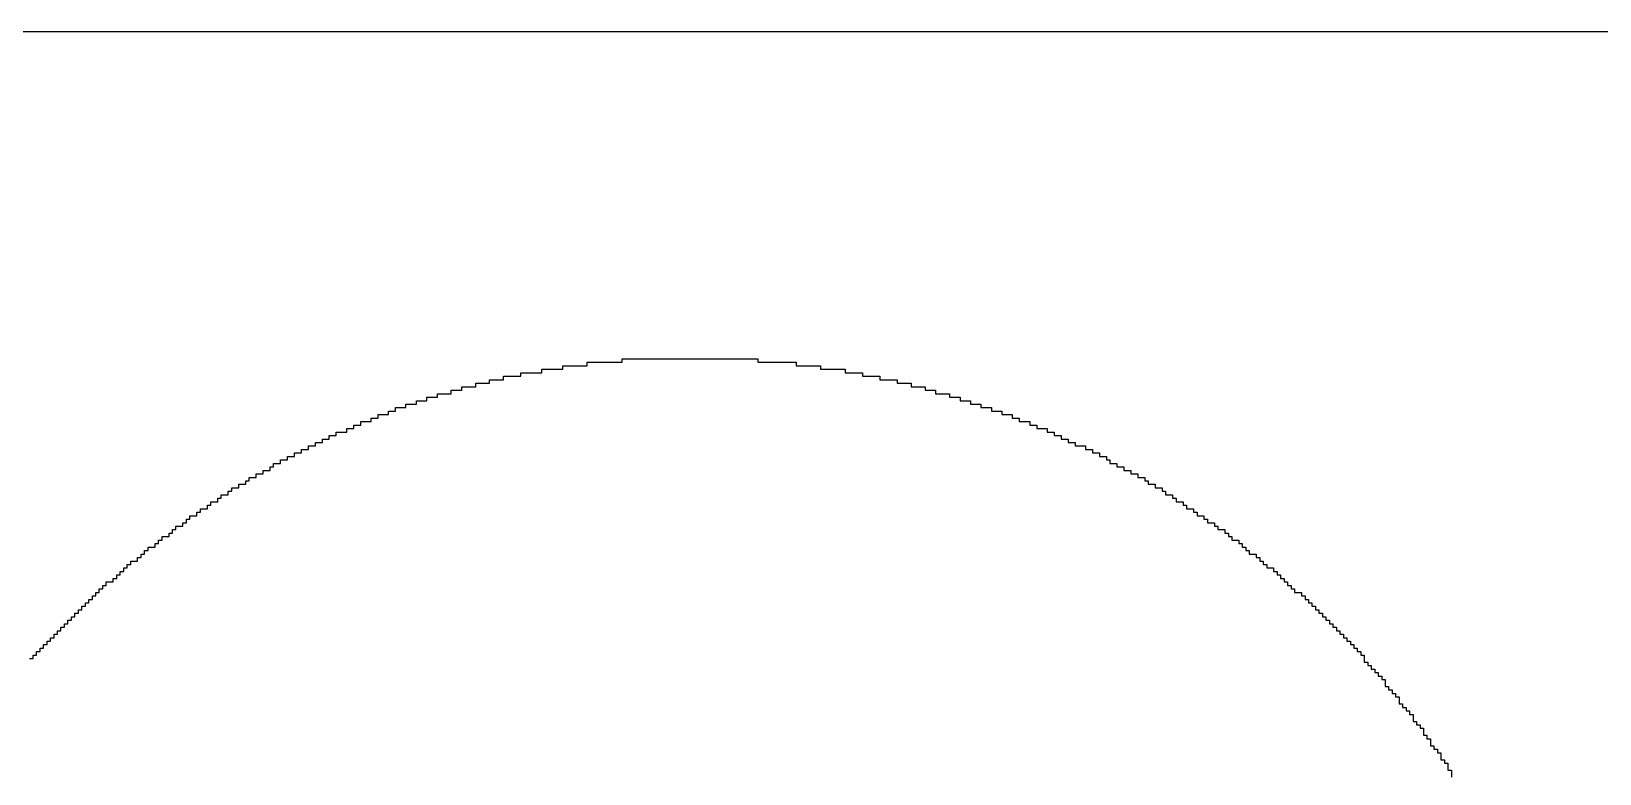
# Model space of a CAD drawing. Header units: millimetres. Extents: x 13 to 345, y 14 to 248.
# Drawn here: x 238.31 to 248.15, y 64.56 to 69.22 of the extents above; entities that cross this region are included whole.
import ezdxf

# ---------------------------------------------------------------- set-up
doc = ezdxf.new("R2010")
doc.units = ezdxf.units.MM

msp = doc.modelspace()

# ---------------------------------------------------------------- linework, layer by layer
msp.add_line((212.8038, 69.2189), (339.6232, 69.2189))
at = {"color": 160}
for p, q in [((241.642, 67.099), (241.642, 67.1208)), ((241.642, 67.1208), (241.795, 67.1208)), ((241.795, 67.1208), (241.795, 67.1427)), ((241.795, 67.1427), (242.0137, 67.1427)), ((242.0137, 67.1427), (242.0137, 67.1646)), ((242.0137, 67.1646), (242.8665, 67.1646)), ((242.8665, 67.1646), (242.8665, 67.1427)), ((242.8665, 67.1427), (243.107, 67.1427)), ((243.107, 67.1427), (243.107, 67.1208)), ((243.107, 67.1208), (243.2601, 67.1208)), ((243.2601, 67.1208), (243.2601, 67.099)), ((241.1828, 67.0115), (241.1828, 67.0334)), ((241.1828, 67.0334), (241.2702, 67.0334)), ((241.2702, 67.0334), (241.2702, 67.0552)), ((241.2702, 67.0552), (241.3796, 67.0552)), ((241.3796, 67.0552), (241.3796, 67.0771)), ((241.3796, 67.0771), (241.5108, 67.0771)), ((241.5108, 67.0771), (241.5108, 67.099)), ((241.5108, 67.099), (241.642, 67.099)), ((243.2601, 67.099), (243.4132, 67.099)), ((243.4132, 67.099), (243.4132, 67.0771)), ((243.4132, 67.0771), (243.5225, 67.0771)), ((243.5225, 67.0771), (243.5225, 67.0552)), ((243.5225, 67.0552), (243.6318, 67.0552)), ((243.6318, 67.0552), (243.6318, 67.0334)), ((243.6318, 67.0334), (243.7412, 67.0334)), ((243.7412, 67.0334), (243.7412, 67.0115)), ((240.7892, 66.9022), (240.7892, 66.924)), ((240.7892, 66.924), (240.8548, 66.924)), ((240.8548, 66.924), (240.8548, 66.9459)), ((240.8548, 66.9459), (240.9422, 66.9459)), ((240.9422, 66.9459), (240.9422, 66.9678)), ((240.9422, 66.9678), (241.0078, 66.9678)), ((241.0078, 66.9678), (241.0078, 66.9896)), ((241.0078, 66.9896), (241.0953, 66.9896)), ((241.0953, 66.9896), (241.0953, 67.0115)), ((241.0953, 67.0115), (241.1828, 67.0115)), ((243.7412, 67.0115), (243.8286, 67.0115)), ((243.8286, 67.0115), (243.8286, 66.9896)), ((243.8286, 66.9896), (243.9161, 66.9896)), ((243.9161, 66.9896), (243.9161, 66.9678)), ((243.9161, 66.9678), (243.9817, 66.9678)), ((243.9817, 66.9678), (243.9817, 66.9459)), ((243.9817, 66.9459), (244.0691, 66.9459)), ((244.0691, 66.9459), (244.0691, 66.924)), ((244.0691, 66.924), (244.1347, 66.924)), ((244.1347, 66.924), (244.1347, 66.9022)), ((240.5486, 66.8147), (240.5486, 66.8366)), ((240.5486, 66.8366), (240.5924, 66.8366)), ((240.5924, 66.8366), (240.5924, 66.8584)), ((240.5924, 66.8584), (240.658, 66.8584)), ((240.658, 66.8584), (240.658, 66.8803)), ((240.658, 66.8803), (240.7236, 66.8803)), ((240.7236, 66.8803), (240.7236, 66.9022)), ((240.7236, 66.9022), (240.7892, 66.9022)), ((244.1347, 66.9022), (244.2003, 66.9022)), ((244.2003, 66.9022), (244.2003, 66.8803)), ((244.2003, 66.8803), (244.2659, 66.8803)), ((244.2659, 66.8803), (244.2659, 66.8584)), ((244.2659, 66.8584), (244.3315, 66.8584)), ((244.3315, 66.8584), (244.3315, 66.8366)), ((244.3315, 66.8366), (244.3971, 66.8366)), ((244.3971, 66.8366), (244.3971, 66.8147)), ((240.2862, 66.7054), (240.2862, 66.7272)), ((240.2862, 66.7272), (240.33, 66.7272)), ((240.33, 66.7272), (240.33, 66.7491)), ((240.33, 66.7491), (240.3737, 66.7491)), ((240.3737, 66.7491), (240.3737, 66.771)), ((240.3737, 66.771), (240.4393, 66.771)), ((240.4393, 66.771), (240.4393, 66.7928)), ((240.4393, 66.7928), (240.483, 66.7928)), ((240.483, 66.7928), (240.483, 66.8147)), ((240.483, 66.8147), (240.5486, 66.8147)), ((244.3971, 66.8147), (244.4627, 66.8147)), ((244.4627, 66.8147), (244.4627, 66.7928)), ((244.4627, 66.7928), (244.5065, 66.7928)), ((244.5065, 66.7928), (244.5065, 66.771)), ((244.5065, 66.771), (244.5721, 66.771)), ((244.5721, 66.771), (244.5721, 66.7491)), ((244.5721, 66.7491), (244.6158, 66.7491)), ((244.6158, 66.7491), (244.6158, 66.7272)), ((244.6158, 66.7272), (244.6814, 66.7272)), ((244.6814, 66.7272), (244.6814, 66.7054)), ((240.0894, 66.6179), (240.0894, 66.6398)), ((240.0894, 66.6398), (240.1332, 66.6398)), ((240.1332, 66.6398), (240.1332, 66.6616)), ((240.1332, 66.6616), (240.1769, 66.6616)), ((240.1769, 66.6616), (240.1769, 66.6835)), ((240.1769, 66.6835), (240.2207, 66.6835)), ((240.2207, 66.6835), (240.2207, 66.7054)), ((240.2207, 66.7054), (240.2862, 66.7054)), ((244.6814, 66.7054), (244.7251, 66.7054)), ((244.7251, 66.7054), (244.7251, 66.6835)), ((244.7251, 66.6835), (244.7689, 66.6835)), ((244.7689, 66.6835), (244.7689, 66.6616)), ((244.7689, 66.6616), (244.8126, 66.6616)), ((244.8126, 66.6616), (244.8126, 66.6398)), ((244.8126, 66.6398), (244.8563, 66.6398)), ((244.8563, 66.6398), (244.8563, 66.6179)), ((239.8708, 66.5086), (239.8708, 66.5304)), ((239.8708, 66.5304), (239.9145, 66.5304)), ((239.9145, 66.5304), (239.9145, 66.5523)), ((239.9145, 66.5523), (239.9582, 66.5523)), ((239.9582, 66.5523), (239.9582, 66.5742)), ((239.9582, 66.5742), (240.002, 66.5742)), ((240.002, 66.5742), (240.002, 66.596)), ((240.002, 66.596), (240.0457, 66.596)), ((240.0457, 66.596), (240.0457, 66.6179)), ((240.0457, 66.6179), (240.0894, 66.6179)), ((244.8563, 66.6179), (244.9219, 66.6179)), ((244.9219, 66.6179), (244.9219, 66.596)), ((244.9219, 66.596), (244.9657, 66.596)), ((244.9657, 66.596), (244.9657, 66.5742)), ((244.9657, 66.5742), (245.0094, 66.5742)), ((245.0094, 66.5742), (245.0094, 66.5523)), ((245.0094, 66.5523), (245.0531, 66.5523)), ((245.0531, 66.5523), (245.0531, 66.5304)), ((245.0531, 66.5304), (245.075, 66.5304)), ((245.075, 66.5304), (245.075, 66.5086)), ((239.7177, 66.4211), (239.7177, 66.443)), ((239.7177, 66.443), (239.7614, 66.443)), ((239.7614, 66.443), (239.7614, 66.4648)), ((239.7614, 66.4648), (239.8052, 66.4648)), ((239.8052, 66.4648), (239.8052, 66.4867)), ((239.8052, 66.4867), (239.827, 66.4867)), ((239.827, 66.4867), (239.827, 66.5086)), ((239.827, 66.5086), (239.8708, 66.5086)), ((245.075, 66.5086), (245.1187, 66.5086)), ((245.1187, 66.5086), (245.1187, 66.4867)), ((245.1187, 66.4867), (245.1625, 66.4867)), ((245.1625, 66.4867), (245.1625, 66.4648)), ((245.1625, 66.4648), (245.2062, 66.4648)), ((245.2062, 66.4648), (245.2062, 66.443)), ((245.2062, 66.443), (245.2499, 66.443)), ((245.2499, 66.443), (245.2499, 66.4211)), ((239.5428, 66.3118), (239.5428, 66.3336)), ((239.5428, 66.3336), (239.5646, 66.3336)), ((239.5646, 66.3336), (239.5646, 66.3555)), ((239.5646, 66.3555), (239.6084, 66.3555)), ((239.6084, 66.3555), (239.6084, 66.3774)), ((239.6084, 66.3774), (239.6521, 66.3774)), ((239.6521, 66.3774), (239.6521, 66.3992)), ((239.6521, 66.3992), (239.674, 66.3992)), ((239.674, 66.3992), (239.674, 66.4211)), ((239.674, 66.4211), (239.7177, 66.4211)), ((245.2499, 66.4211), (245.2937, 66.4211)), ((245.2937, 66.4211), (245.2937, 66.3992)), ((245.2937, 66.3992), (245.3155, 66.3992)), ((245.3155, 66.3992), (245.3155, 66.3774)), ((245.3155, 66.3774), (245.3593, 66.3774)), ((245.3593, 66.3774), (245.3593, 66.3555)), ((245.3593, 66.3555), (245.403, 66.3555)), ((245.403, 66.3555), (245.403, 66.3336)), ((245.403, 66.3336), (245.4249, 66.3336)), ((245.4249, 66.3336), (245.4249, 66.3118)), ((239.4116, 66.2243), (239.4116, 66.2462)), ((239.4116, 66.2462), (239.4334, 66.2462)), ((239.4334, 66.2462), (239.4334, 66.268)), ((239.4334, 66.268), (239.4772, 66.268)), ((239.4772, 66.268), (239.4772, 66.2899)), ((239.4772, 66.2899), (239.4991, 66.2899)), ((239.4991, 66.2899), (239.4991, 66.3118)), ((239.4991, 66.3118), (239.5428, 66.3118)), ((245.4249, 66.3118), (245.4686, 66.3118)), ((245.4686, 66.3118), (245.4686, 66.2899)), ((245.4686, 66.2899), (245.4905, 66.2899)), ((245.4905, 66.2899), (245.4905, 66.268)), ((245.4905, 66.268), (245.5342, 66.268)), ((245.5342, 66.268), (245.5342, 66.2462)), ((245.5342, 66.2462), (245.5561, 66.2462)), ((245.5561, 66.2462), (245.5561, 66.2243)), ((239.2585, 66.115), (239.2585, 66.1368)), ((239.2585, 66.1368), (239.2804, 66.1368)), ((239.2804, 66.1368), (239.2804, 66.1587)), ((239.2804, 66.1587), (239.3023, 66.1587)), ((239.3023, 66.1587), (239.3023, 66.1806)), ((239.3023, 66.1806), (239.346, 66.1806)), ((239.346, 66.1806), (239.346, 66.2025)), ((239.346, 66.2025), (239.3679, 66.2025)), ((239.3679, 66.2025), (239.3679, 66.2243)), ((239.3679, 66.2243), (239.4116, 66.2243)), ((245.5561, 66.2243), (245.5998, 66.2243)), ((245.5998, 66.2243), (245.5998, 66.2025)), ((245.5998, 66.2025), (245.6217, 66.2025)), ((245.6217, 66.2025), (245.6217, 66.1806)), ((245.6217, 66.1806), (245.6654, 66.1806)), ((245.6654, 66.1806), (245.6654, 66.1587)), ((245.6654, 66.1587), (245.6873, 66.1587)), ((245.6873, 66.1587), (245.6873, 66.1368)), ((245.6873, 66.1368), (245.731, 66.1368)), ((245.731, 66.1368), (245.731, 66.115)), ((239.1273, 66.0275), (239.1273, 66.0494)), ((239.1273, 66.0494), (239.1711, 66.0494)), ((239.1711, 66.0494), (239.1711, 66.0712)), ((239.1711, 66.0712), (239.1929, 66.0712)), ((239.1929, 66.0712), (239.1929, 66.0931)), ((239.1929, 66.0931), (239.2148, 66.0931)), ((239.2148, 66.0931), (239.2148, 66.115)), ((239.2148, 66.115), (239.2585, 66.115)), ((245.731, 66.115), (245.7529, 66.115)), ((245.7529, 66.115), (245.7529, 66.0931)), ((245.7529, 66.0931), (245.7966, 66.0931)), ((245.7966, 66.0931), (245.7966, 66.0712)), ((245.7966, 66.0712), (245.8185, 66.0712)), ((245.8185, 66.0712), (245.8185, 66.0494)), ((245.8185, 66.0494), (245.8403, 66.0494)), ((245.8403, 66.0494), (245.8403, 66.0275)), ((238.9961, 65.9182), (238.9961, 65.94)), ((238.9961, 65.94), (239.018, 65.94)), ((239.018, 65.94), (239.018, 65.9619)), ((239.018, 65.9619), (239.0399, 65.9619)), ((239.0399, 65.9619), (239.0399, 65.9838)), ((239.0399, 65.9838), (239.0836, 65.9838)), ((239.0836, 65.9838), (239.0836, 66.0056)), ((239.0836, 66.0056), (239.1055, 66.0056)), ((239.1055, 66.0056), (239.1055, 66.0275)), ((239.1055, 66.0275), (239.1273, 66.0275)), ((245.8403, 66.0275), (245.8841, 66.0275)), ((245.8841, 66.0275), (245.8841, 66.0056)), ((245.8841, 66.0056), (245.9059, 66.0056)), ((245.9059, 66.0056), (245.9059, 65.9838)), ((245.9059, 65.9838), (245.9278, 65.9838)), ((245.9278, 65.9838), (245.9278, 65.9619)), ((245.9278, 65.9619), (245.9497, 65.9619)), ((245.9497, 65.9619), (245.9497, 65.94)), ((245.9497, 65.94), (245.9934, 65.94)), ((245.9934, 65.94), (245.9934, 65.9182)), ((238.8868, 65.8307), (238.8868, 65.8526)), ((238.8868, 65.8526), (238.9086, 65.8526)), ((238.9086, 65.8526), (238.9086, 65.8745)), ((238.9086, 65.8745), (238.9305, 65.8745)), ((238.9305, 65.8745), (238.9305, 65.8963)), ((238.9305, 65.8963), (238.9743, 65.8963)), ((238.9743, 65.8963), (238.9743, 65.9182)), ((238.9743, 65.9182), (238.9961, 65.9182)), ((245.9934, 65.9182), (246.0153, 65.9182)), ((246.0153, 65.9182), (246.0153, 65.8963)), ((246.0153, 65.8963), (246.0371, 65.8963)), ((246.0371, 65.8963), (246.0371, 65.8745)), ((246.0371, 65.8745), (246.059, 65.8745)), ((246.059, 65.8745), (246.059, 65.8526)), ((246.059, 65.8526), (246.1027, 65.8526)), ((246.1027, 65.8526), (246.1027, 65.8307)), ((238.7556, 65.7214), (238.7556, 65.7432)), ((238.7556, 65.7432), (238.7775, 65.7432)), ((238.7775, 65.7432), (238.7775, 65.7651)), ((238.7775, 65.7651), (238.8212, 65.7651)), ((238.8212, 65.7651), (238.8212, 65.787)), ((238.8212, 65.787), (238.8431, 65.787)), ((238.8431, 65.787), (238.8431, 65.8088)), ((238.8431, 65.8088), (238.8649, 65.8088)), ((238.8649, 65.8088), (238.8649, 65.8307)), ((238.8649, 65.8307), (238.8868, 65.8307)), ((246.1027, 65.8307), (246.1246, 65.8307)), ((246.1246, 65.8307), (246.1246, 65.8088)), ((246.1246, 65.8088), (246.1465, 65.8088)), ((246.1465, 65.8088), (246.1465, 65.787)), ((246.1465, 65.787), (246.1683, 65.787)), ((246.1683, 65.787), (246.1683, 65.7651)), ((246.1683, 65.7651), (246.1902, 65.7651)), ((246.1902, 65.7651), (246.1902, 65.7432)), ((246.1902, 65.7432), (246.2121, 65.7432)), ((246.2121, 65.7432), (246.2121, 65.7214)), ((238.6681, 65.6339), (238.6681, 65.6558)), ((238.6681, 65.6558), (238.69, 65.6558)), ((238.69, 65.6558), (238.69, 65.6777)), ((238.69, 65.6777), (238.7119, 65.6777)), ((238.7119, 65.6777), (238.7119, 65.6995)), ((238.7119, 65.6995), (238.7337, 65.6995)), ((238.7337, 65.6995), (238.7337, 65.7214)), ((238.7337, 65.7214), (238.7556, 65.7214)), ((246.2121, 65.7214), (246.2339, 65.7214)), ((246.2339, 65.7214), (246.2339, 65.6995)), ((246.2339, 65.6995), (246.2777, 65.6995)), ((246.2777, 65.6995), (246.2777, 65.6777)), ((246.2777, 65.6777), (246.2995, 65.6777)), ((246.2995, 65.6777), (246.2995, 65.6558)), ((246.2995, 65.6558), (246.3214, 65.6558)), ((246.3214, 65.6558), (246.3214, 65.6339)), ((238.5588, 65.5246), (238.5588, 65.5465)), ((238.5588, 65.5465), (238.5807, 65.5465)), ((238.5807, 65.5465), (238.5807, 65.5683)), ((238.5807, 65.5683), (238.6025, 65.5683)), ((238.6025, 65.5683), (238.6025, 65.5902)), ((238.6025, 65.5902), (238.6244, 65.5902)), ((238.6244, 65.5902), (238.6244, 65.612)), ((238.6244, 65.612), (238.6463, 65.612)), ((238.6463, 65.612), (238.6463, 65.6339)), ((238.6463, 65.6339), (238.6681, 65.6339)), ((246.3214, 65.6339), (246.3432, 65.6339)), ((246.3432, 65.6339), (246.3432, 65.612)), ((246.3432, 65.612), (246.3651, 65.612)), ((246.3651, 65.612), (246.3651, 65.5902)), ((246.3651, 65.5902), (246.387, 65.5902)), ((246.387, 65.5902), (246.387, 65.5683)), ((246.387, 65.5683), (246.4089, 65.5683)), ((246.4089, 65.5683), (246.4089, 65.5465)), ((246.4089, 65.5465), (246.4307, 65.5465)), ((246.4307, 65.5465), (246.4307, 65.5246)), ((238.4713, 65.4371), (238.4713, 65.459)), ((238.4713, 65.459), (238.4932, 65.459)), ((238.4932, 65.459), (238.4932, 65.4809)), ((238.4932, 65.4809), (238.5151, 65.4809)), ((238.5151, 65.4809), (238.5151, 65.5027)), ((238.5151, 65.5027), (238.5369, 65.5027)), ((238.5369, 65.5027), (238.5369, 65.5246)), ((238.5369, 65.5246), (238.5588, 65.5246)), ((246.4307, 65.5246), (246.4526, 65.5246)), ((246.4526, 65.5246), (246.4526, 65.5027)), ((246.4526, 65.5027), (246.4745, 65.5027)), ((246.4745, 65.5027), (246.4745, 65.4809)), ((246.4745, 65.4809), (246.4963, 65.4809)), ((246.4963, 65.4809), (246.4963, 65.459)), ((246.4963, 65.459), (246.5182, 65.459)), ((246.5182, 65.459), (246.5182, 65.4371)), ((238.362, 65.3278), (238.362, 65.3497)), ((238.362, 65.3497), (238.3839, 65.3497)), ((238.3839, 65.3497), (238.3839, 65.3715)), ((238.3839, 65.3715), (238.4057, 65.3715)), ((238.4057, 65.3715), (238.4057, 65.3934)), ((238.4057, 65.3934), (238.4276, 65.3934)), ((238.4276, 65.3934), (238.4276, 65.4152)), ((238.4276, 65.4152), (238.4495, 65.4152)), ((238.4495, 65.4152), (238.4495, 65.4371)), ((238.4495, 65.4371), (238.4713, 65.4371)), ((246.5182, 65.4371), (246.5401, 65.4371)), ((246.5401, 65.4371), (246.5401, 65.4152)), ((246.5401, 65.4152), (246.5619, 65.4152)), ((246.5619, 65.4152), (246.5619, 65.3934)), ((246.5619, 65.3934), (246.5838, 65.3934)), ((246.5838, 65.3934), (246.5838, 65.3715)), ((246.5838, 65.3715), (246.6057, 65.3715)), ((246.6057, 65.3715), (246.6057, 65.3497)), ((246.6057, 65.3497), (246.6275, 65.3497)), ((246.6275, 65.3497), (246.6275, 65.3278)), ((238.2964, 65.2841), (238.3183, 65.2841)), ((238.3183, 65.2841), (238.3183, 65.3059)), ((238.3183, 65.3059), (238.3401, 65.3059)), ((238.3401, 65.3059), (238.3401, 65.3278)), ((238.3401, 65.3278), (238.362, 65.3278)), ((246.6275, 65.3278), (246.6494, 65.3278)), ((246.6494, 65.3278), (246.6494, 65.3059)), ((246.6494, 65.3059), (246.6713, 65.3059)), ((246.6713, 65.3059), (246.6713, 65.2622)), ((246.6713, 65.2622), (246.6931, 65.2622)), ((246.6931, 65.2622), (246.6931, 65.2403)), ((246.6931, 65.2403), (246.715, 65.2403)), ((246.715, 65.2403), (246.715, 65.2185)), ((246.715, 65.2185), (246.7369, 65.2185)), ((246.7369, 65.2185), (246.7369, 65.1966)), ((246.7369, 65.1966), (246.7587, 65.1966)), ((246.7587, 65.1966), (246.7587, 65.1747)), ((246.7587, 65.1747), (246.7806, 65.1747)), ((246.7806, 65.1747), (246.7806, 65.1529)), ((246.7806, 65.1529), (246.8025, 65.1529)), ((246.8025, 65.1529), (246.8025, 65.1091)), ((246.8025, 65.1091), (246.8243, 65.1091)), ((246.8243, 65.1091), (246.8243, 65.0872)), ((246.8243, 65.0872), (246.8462, 65.0872)), ((246.8462, 65.0872), (246.8462, 65.0654)), ((246.8462, 65.0654), (246.868, 65.0654)), ((246.868, 65.0654), (246.868, 65.0435)), ((246.868, 65.0435), (246.8899, 65.0435)), ((246.8899, 65.0435), (246.8899, 64.9998)), ((246.8899, 64.9998), (246.9118, 64.9998)), ((246.9118, 64.9998), (246.9118, 64.9779)), ((246.9118, 64.9779), (246.9337, 64.9779)), ((246.9337, 64.9779), (246.9337, 64.9561)), ((246.9337, 64.9561), (246.9555, 64.9561)), ((246.9555, 64.9561), (246.9555, 64.9342)), ((246.9555, 64.9342), (246.9774, 64.9342)), ((246.9774, 64.9342), (246.9774, 64.8904)), ((246.9774, 64.8904), (246.9993, 64.8904)), ((246.9993, 64.8904), (246.9993, 64.8686)), ((246.9993, 64.8686), (247.0211, 64.8686)), ((247.0211, 64.8686), (247.0211, 64.8467)), ((247.0211, 64.8467), (247.043, 64.8467)), ((247.043, 64.8467), (247.043, 64.803)), ((247.043, 64.803), (247.0648, 64.803)), ((247.0648, 64.803), (247.0648, 64.7811)), ((247.0648, 64.7811), (247.0867, 64.7811)), ((247.0867, 64.7811), (247.0867, 64.7374)), ((247.0867, 64.7374), (247.1086, 64.7374)), ((247.1086, 64.7374), (247.1086, 64.7155)), ((247.1086, 64.7155), (247.1305, 64.7155)), ((247.1305, 64.7155), (247.1305, 64.6937)), ((247.1305, 64.6937), (247.1523, 64.6937)), ((247.1523, 64.6937), (247.1523, 64.6499)), ((247.1523, 64.6499), (247.1742, 64.6499)), ((247.1742, 64.6499), (247.1742, 64.6281)), ((247.1742, 64.6281), (247.196, 64.6281)), ((247.196, 64.6281), (247.196, 64.5843)), ((247.196, 64.5843), (247.2179, 64.5843)), ((247.2179, 64.5843), (247.2179, 64.5406))]:
    msp.add_line(p, q, dxfattribs=at)

doc.saveas('drawing.dxf')
